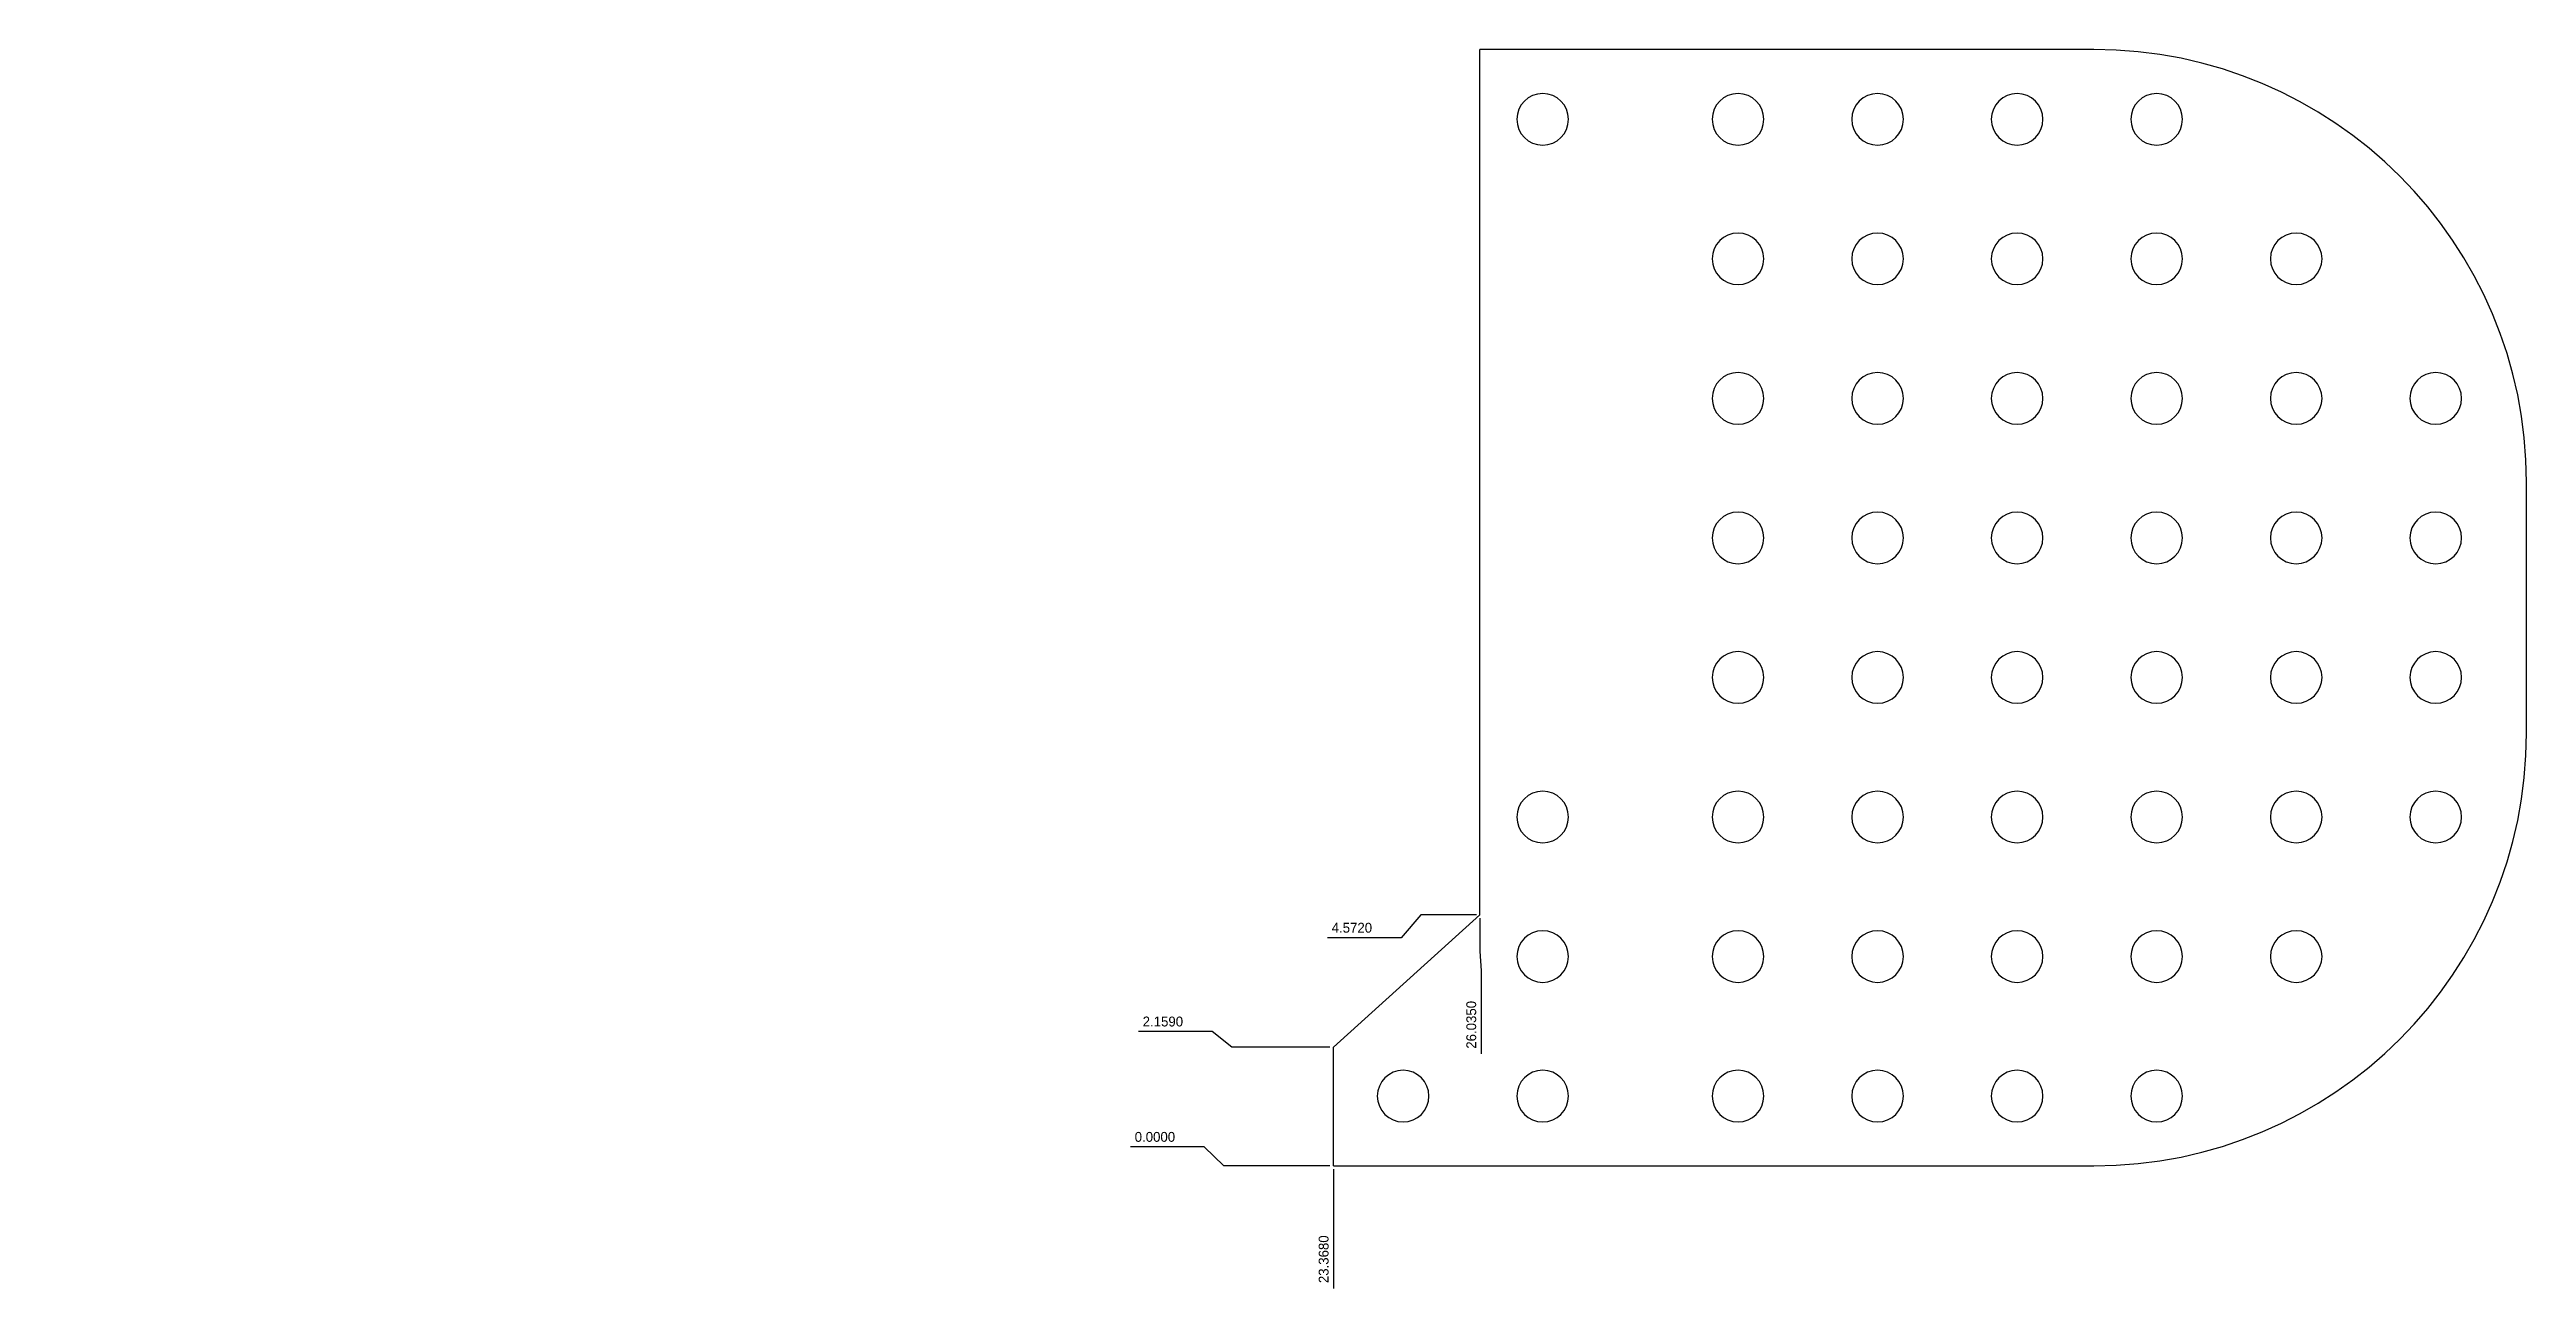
# Model space of a CAD drawing. Extents: x 0 to 45.1, y -2.2 to 20.3.
import ezdxf

# ---------------------------------------------------------------- set-up
doc = ezdxf.new("R2010")
doc.units = 0
doc.layers.get('0').update_dxf_attribs({"true_color": 0xffffff})
doc.layers.add('17', color=82, linetype='Continuous', true_color=0x33cc00)
doc.layers.add('20', color=7, linetype='Continuous', true_color=0xffffff)
doc.layers.add('Points', color=1, linetype='Continuous', lineweight=25, true_color=0xff0000)
doc.styles.add('QCADDimTextStyle', font='txt')
doc.dimstyles.new('QCADDimStyle', dxfattribs={"dimtxt": 0.18, "dimasz": 0.18, "dimexe": 0.18, "dimexo": 0.0625, "dimgap": 0.09, "dimtad": 1, "dimtoh": 1, "dimdec": 4, "dimzin": 0, "dimdsep": 46, "dimtxsty": 'QCADDimTextStyle', "dimcen": 0.09, "dimadec": 0, "dimazin": 0, "dimtfac": 1, "dimtdec": 4, "dimtofl": 0, "dimtmove": 0, "dimatfit": 3, "dimfxl": 1, "dimtolj": 1, "dimtzin": 0, "dimarcsym": 0})

# ---------------------------------------------------------------- blocks, each defined once
blk = doc.blocks.new('ROUNDP')
blk.add_lwpolyline([(0, -0.25, 1), (0, 0.25, 1), (0, -0.25)], format="xyb")
blk = doc.blocks.new('*D13')
at = {"layer": 'Defpoints', "color": 0}
for p in [(0, 0), (20.656, 0.346), (23.368, 0)]:
    blk.add_point(p, dxfattribs=at)
at = {"layer": 'Points', "color": 0, "lineweight": -2}
for p, q in [((21.016, 0.346), (19.674, 0.346)), ((21.376, 0), (21.016, 0.346)), ((23.305, 0), (21.376, 0))]:
    blk.add_line(p, q, dxfattribs=at)
at = {"layer": 'Points', "color": 0, "insert": (20.12, 0.526), "char_height": 0.18, "attachment_point": 5, "style": 'QCADDimTextStyle'}
blk.add_mtext('\\A1;0.0000', dxfattribs=at)
blk = doc.blocks.new('*D14')
at = {"layer": 'Defpoints', "color": 0}
for p in [(20.801, 2.446), (23.368, 2.159), (0, 0)]:
    blk.add_point(p, dxfattribs=at)
at = {"layer": 'Points', "color": 0, "lineweight": -2}
for p, q in [((21.161, 2.446), (19.819, 2.446)), ((21.521, 2.159), (21.161, 2.446)), ((23.305, 2.159), (21.521, 2.159))]:
    blk.add_line(p, q, dxfattribs=at)
at = {"layer": 'Points', "color": 0, "insert": (20.265, 2.626), "char_height": 0.18, "attachment_point": 5, "style": 'QCADDimTextStyle'}
blk.add_mtext('\\A1;2.1590', dxfattribs=at)
blk = doc.blocks.new('*D15')
at = {"layer": 'Defpoints', "color": 0}
for p in [(0, 0), (23.368, 0), (23.372, -1.079)]:
    blk.add_point(p, dxfattribs=at)
at = {"layer": 'Points', "color": 0, "lineweight": -2}
for p, q in [((23.368, -0.062), (23.368, -0.36)), ((23.368, -0.36), (23.372, -0.719)), ((23.372, -0.719), (23.372, -2.232))]:
    blk.add_line(p, q, dxfattribs=at)
at = {"layer": 'Points', "color": 0, "insert": (23.192, -1.7), "char_height": 0.18, "attachment_point": 5, "rotation": 90, "style": 'QCADDimTextStyle'}
blk.add_mtext('\\A1;23.3680', dxfattribs=at)
blk = doc.blocks.new('*D16')
at = {"layer": 'Defpoints', "color": 0}
for p in [(26.035, 4.572), (24.241, 4.153), (0, 0)]:
    blk.add_point(p, dxfattribs=at)
at = {"layer": 'Points', "color": 0, "lineweight": -2}
for p, q in [((24.961, 4.572), (24.601, 4.153)), ((25.973, 4.572), (24.961, 4.572)), ((24.601, 4.153), (23.26, 4.153))]:
    blk.add_line(p, q, dxfattribs=at)
at = {"layer": 'Points', "color": 0, "insert": (23.705, 4.333), "char_height": 0.18, "attachment_point": 5, "style": 'QCADDimTextStyle'}
blk.add_mtext('\\A1;4.5720', dxfattribs=at)
blk = doc.blocks.new('*D17')
at = {"layer": 'Defpoints', "color": 0}
for p in [(26.035, 4.572), (26.059, 3.189), (0, 0)]:
    blk.add_point(p, dxfattribs=at)
at = {"layer": 'Points', "color": 0, "lineweight": -2}
for p, q in [((26.035, 4.509), (26.035, 3.909)), ((26.035, 3.909), (26.059, 3.549)), ((26.059, 3.549), (26.059, 2.036))]:
    blk.add_line(p, q, dxfattribs=at)
at = {"layer": 'Points', "color": 0, "insert": (25.879, 2.567), "char_height": 0.18, "attachment_point": 5, "rotation": 90, "style": 'QCADDimTextStyle'}
blk.add_mtext('\\A1;26.0350', dxfattribs=at)

msp = doc.modelspace()

# ---------------------------------------------------------------- linework, layer by layer
at = {"layer": '20'}
for p, q in [((37.211, 20.32), (26.035, 20.32)), ((26.035, 4.572), (26.035, 20.32)), ((45.085, 7.874), (45.085, 12.446)), ((23.368, 2.159), (26.035, 4.572)), ((23.368, 0), (23.368, 2.159)), ((23.368, 0), (37.211, 0))]:
    msp.add_line(p, q, dxfattribs=at)
for centre, start, end in [((37.211, 12.446), 0, 90), ((37.211, 7.874), 270, 0)]:
    msp.add_arc(centre, 7.874, start, end, dxfattribs=at)

# ---------------------------------------------------------------- block references
at = {"layer": '17', "xscale": 1.8796, "yscale": 1.8796}
for p, rotation in [((27.178, 19.05), 90), ((27.178, 19.05), 90), ((30.734, 19.05), 90), ((30.734, 19.05), 90), ((33.274, 19.05), 90), ((33.274, 19.05), 90), ((35.814, 19.05), 90), ((35.814, 19.05), 90), ((38.354, 19.05), 90), ((38.354, 19.05), 90), ((30.734, 16.51), 90), ((30.734, 16.51), 90), ((33.274, 16.51), 90), ((33.274, 16.51), 90), ((35.814, 16.51), 90), ((35.814, 16.51), 90), ((38.354, 16.51), 90), ((38.354, 16.51), 90), ((40.894, 16.51), 90), ((40.894, 16.51), 90), ((30.734, 13.97), 90), ((30.734, 13.97), 90), ((33.274, 13.97), 90), ((33.274, 13.97), 90), ((35.814, 13.97), 90), ((35.814, 13.97), 90), ((38.354, 13.97), 90), ((38.354, 13.97), 90), ((40.894, 13.97), 90), ((40.894, 13.97), 90), ((43.434, 13.97), 90), ((43.434, 13.97), 90), ((30.734, 11.43), 90), ((30.734, 11.43), 90), ((33.274, 11.43), 90), ((33.274, 11.43), 90), ((35.814, 11.43), 90), ((35.814, 11.43), 90), ((38.354, 11.43), 180), ((38.354, 11.43), 180), ((40.894, 11.43), 90), ((40.894, 11.43), 90), ((43.434, 11.43), 90), ((43.434, 11.43), 90), ((30.734, 8.89), 90), ((30.734, 8.89), 90), ((33.274, 8.89), 180), ((33.274, 8.89), 180), ((35.814, 8.89), 180), ((35.814, 8.89), 180), ((38.354, 8.89), 180), ((38.354, 8.89), 180), ((40.894, 8.89), 90), ((40.894, 8.89), 90), ((43.434, 8.89), 90), ((43.434, 8.89), 90), ((27.178, 6.35), 90), ((27.178, 6.35), 90), ((30.734, 6.35), 90), ((30.734, 6.35), 90), ((33.274, 6.35), 180), ((33.274, 6.35), 180), ((35.814, 6.35), 180), ((35.814, 6.35), 180), ((38.354, 6.35), 180), ((38.354, 6.35), 180), ((40.894, 6.35), 90), ((40.894, 6.35), 90), ((43.434, 6.35), 90), ((43.434, 6.35), 90), ((27.178, 3.81), 90), ((27.178, 3.81), 90), ((30.734, 3.81), 90), ((30.734, 3.81), 90), ((33.274, 3.81), 180), ((33.274, 3.81), 180), ((35.814, 3.81), 180), ((35.814, 3.81), 180), ((38.354, 3.81), 180), ((38.354, 3.81), 180), ((40.894, 3.81), 90), ((40.894, 3.81), 90), ((24.638, 1.27), 90), ((24.638, 1.27), 90), ((27.178, 1.27), 90), ((27.178, 1.27), 90), ((30.734, 1.27), 90), ((30.734, 1.27), 90), ((33.274, 1.27), 180), ((33.274, 1.27), 180), ((35.814, 1.27), 180), ((35.814, 1.27), 180), ((38.354, 1.27), 90), ((38.354, 1.27), 90)]:
    msp.add_blockref('ROUNDP', p, dxfattribs=dict(at, rotation=rotation))

# ---------------------------------------------------------------- dimensions: what is measured, and where the dimension line sits
at = {"layer": 'Points'}
for feature_location, offset, dtype, picture, middle in [((26.035, 4.572), (-1.794, -0.41934), 0, '*D16', (23.70528, 4.33266)), ((26.035, 4.572), (0.02366, -1.38349), 1, '*D17', (25.87866, 2.56708)), ((23.368, 2.159), (-2.56728, 0.28725), 0, '*D14', (20.26501, 2.62625)), ((23.368, 0), (-2.7121373239, 0.3457922535), 0, '*D13', (20.1201483903, 0.5257922535)), ((23.368, 0), (0.00368, -1.07904), 1, '*D15', (23.19168, -1.70047))]:
    dim = msp.add_ordinate_dim(feature_location=feature_location, offset=offset, dtype=dtype, origin=(0, 0), dimstyle='QCADDimStyle', override={"dimclrd": 0, "dimclre": 0, "dimclrt": 0, "dimtmove": 2}, dxfattribs=at)
    dim.commit()
    dim.dimension.update_dxf_attribs({"geometry": picture, "text_midpoint": middle})

doc.saveas('drawing.dxf')
